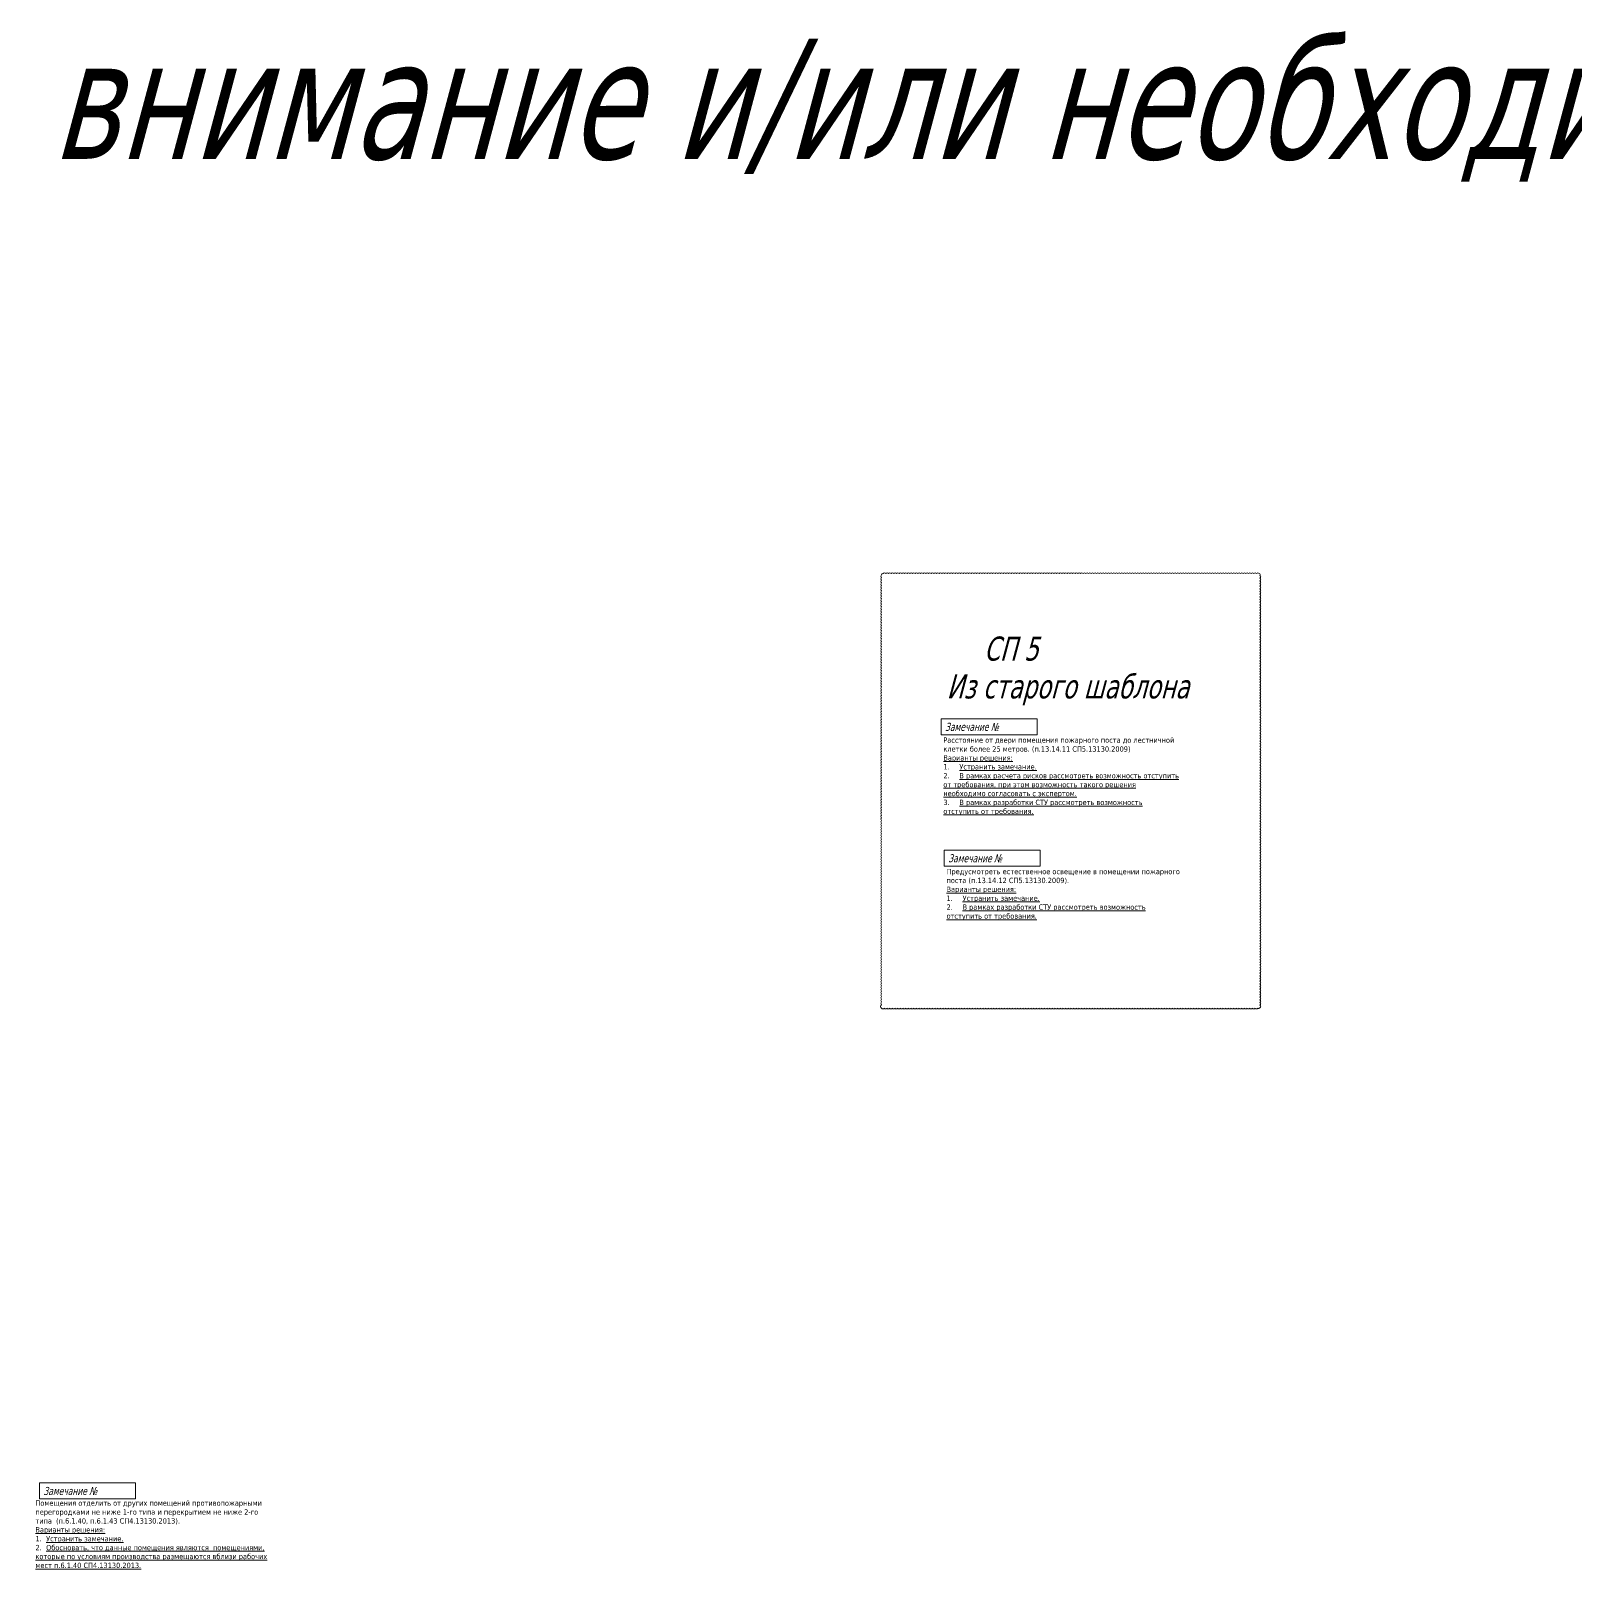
# Model space of a CAD drawing. Header units: millimetres. Extents: x -204396 to 1997851, y -2958255 to 237418.
# Drawn here: x 382192 to 555848, y -205967 to -33028 of the extents above; entities that cross this region are included whole.
import ezdxf

# ---------------------------------------------------------------- set-up
doc = ezdxf.new("R2010")
doc.units = ezdxf.units.MM
doc.layers.add('экспертиза', color=1, linetype='Continuous', lineweight=0)
doc.styles.add('ЭКСПЕРТИЗА', font='tahoma.ttf')

msp = doc.modelspace()

# ---------------------------------------------------------------- linework, layer by layer
at = {"layer": 'экспертиза'}
msp.add_lwpolyline([(477859, -142904, 0.5205671), (478159, -142904, 0.5205671), (478459, -142904, 0.5205671), (478759, -142904, 0.5205671), (479059, -142904, 0.5205671), (479359, -142904, 0.5205671), (479659, -142904, 0.5205671), (479959, -142904, 0.5205671), (480259, -142904, 0.5205671), (480559, -142904, 0.5205671), (480859, -142904, 0.5205671), (481159, -142904, 0.5205671), (481459, -142904, 0.5205671), (481759, -142904, 0.5205671), (482059, -142904, 0.5205671), (482359, -142904, 0.5205671), (482659, -142904, 0.5205671), (482959, -142904, 0.5205671), (483259, -142904, 0.5205671), (483559, -142904, 0.5205671), (483859, -142904, 0.5205671), (484159, -142904, 0.5205671), (484459, -142904, 0.5205671), (484759, -142904, 0.5205671), (485059, -142904, 0.5205671), (485359, -142904, 0.5205671), (485659, -142904, 0.5205671), (485959, -142904, 0.5205671), (486259, -142904, 0.5205671), (486559, -142904, 0.5205671), (486859, -142904, 0.5205671), (487159, -142904, 0.5205671), (487459, -142904, 0.5205671), (487759, -142904, 0.5205671), (488059, -142904, 0.5205671), (488359, -142904, 0.5205671), (488659, -142904, 0.5205671), (488959, -142904, 0.5205671), (489259, -142904, 0.5205671), (489559, -142904, 0.5205671), (489859, -142904, 0.5205671), (490159, -142904, 0.5205671), (490459, -142904, 0.5205671), (490759, -142904, 0.5205671), (491059, -142904, 0.5205671), (491359, -142904, 0.5205671), (491659, -142904, 0.5205671), (491959, -142904, 0.5205671), (492259, -142904, 0.5205671), (492559, -142904, 0.5205671), (492859, -142904, 0.5205671), (493159, -142904, 0.5205671), (493459, -142904, 0.5205671), (493759, -142904, 0.5205671), (494059, -142904, 0.5205671), (494359, -142904, 0.5205671), (494659, -142904, 0.5205671), (494959, -142904, 0.5205671), (495259, -142904, 0.5205671), (495559, -142904, 0.5205671), (495859, -142904, 0.5205671), (496159, -142904, 0.5205671), (496459, -142904, 0.5205671), (496759, -142904, 0.5205671), (497059, -142904, 0.5205671), (497359, -142904, 0.5205671), (497659, -142904, 0.5205671), (497959, -142904, 0.5205671), (498259, -142904, 0.5205671), (498559, -142904, 0.5205671), (498859, -142904, 0.5205671), (499159, -142904, 0.5205671), (499459, -142904, 0.5205671), (499759, -142904, 0.5205671), (500059, -142904, 0.5205671), (500359, -142904, 0.5205671), (500659, -142904, 0.5205671), (500959, -142904, 0.5205671), (501259, -142904, 0.5205671), (501559, -142904, 0.5205671), (501859, -142904, 0.5205671), (502159, -142904, 0.5205671), (502459, -142904, 0.5205671), (502759, -142904, 0.5205671), (503059, -142904, 0.5205671), (503359, -142904, 0.5205671), (503659, -142904, 0.5205671), (503959, -142904, 0.5205671), (504259, -142904, 0.5205671), (504559, -142904, 0.5205671), (504859, -142904, 0.5205671), (505159, -142904, 0.5205671), (505459, -142904, 0.5205671), (505759, -142904, 0.5205671), (506059, -142904, 0.5205671), (506359, -142904, 0.5205671), (506659, -142904, 0.5205671), (506959, -142904, 0.5205671), (507259, -142904, 0.5205671), (507559, -142904, 0.5205671), (507859, -142904, 0.5205671), (508159, -142904, 0.5205671), (508459, -142904, 0.5205671), (508759, -142904, 0.5205671), (509059, -142904, 0.5205671), (509359, -142904, 0.5205671), (509659, -142904, 0.5205671), (509959, -142904, 0.5205671), (510259, -142904, 0.5205671), (510559, -142904, 0.5205671), (510859, -142904, 0.5205671), (511159, -142904, 0.5205671), (511459, -142904, 0.5205671), (511759, -142904, 0.5205671), (512059, -142904, 0.5205671), (512359, -142904, 0.5205671), (512659, -142904, 0.5205671), (512959, -142904, 0.5205671), (513259, -142904, 0.5205671), (513559, -142904, 0.5205671), (513859, -142904, 0.5205671), (514159, -142904, 0.5205671), (514459, -142904, 0.5205671), (514759, -142904, 0.5205671), (515059, -142904, 0.5205671), (515359, -142904, 0.5205671), (515659, -142904, 0.5205671), (515959, -142904, 0.5205671), (516259, -142904, 0.5205671), (516559, -142904, 0.5205671), (516859, -142904, 0.5205671), (517159, -142904, 0.5205671), (517459, -142904, 0.5205671), (517759, -142904, 0.5205671), (518059, -142904, 0.5205671), (518359, -142904, 0.5205671), (518659, -142904, 0.5205671), (518959, -142904, 0.5205671), (519259, -142904, 0.5205671), (519559, -142904, 0.5205671), (519859, -142904, 0.5205671), (520159, -142904, 0.5205671), (520411, -142857, 0.5205671), (520411, -142557, 0.5205671), (520411, -142257, 0.5205671), (520411, -141957, 0.5205671), (520411, -141657, 0.5205671), (520411, -141357, 0.5205671), (520411, -141057, 0.5205671), (520411, -140757, 0.5205671), (520411, -140457, 0.5205671), (520411, -140157, 0.5205671), (520411, -139857, 0.5205671), (520411, -139557, 0.5205671), (520411, -139257, 0.5205671), (520411, -138957, 0.5205671), (520411, -138657, 0.5205671), (520411, -138357, 0.5205671), (520411, -138057, 0.5205671), (520411, -137757, 0.5205671), (520411, -137457, 0.5205671), (520411, -137157, 0.5205671), (520411, -136857, 0.5205671), (520411, -136557, 0.5205671), (520411, -136257, 0.5205671), (520411, -135957, 0.5205671), (520411, -135657, 0.5205671), (520411, -135357, 0.5205671), (520411, -135057, 0.5205671), (520411, -134757, 0.5205671), (520411, -134457, 0.5205671), (520411, -134157, 0.5205671), (520411, -133857, 0.5205671), (520411, -133557, 0.5205671), (520411, -133257, 0.5205671), (520411, -132957, 0.5205671), (520411, -132657, 0.5205671), (520411, -132357, 0.5205671), (520411, -132057, 0.5205671), (520411, -131757, 0.5205671), (520411, -131457, 0.5205671), (520411, -131157, 0.5205671), (520411, -130857, 0.5205671), (520411, -130557, 0.5205671), (520411, -130257, 0.5205671), (520411, -129957, 0.5205671), (520411, -129657, 0.5205671), (520411, -129357, 0.5205671), (520411, -129057, 0.5205671), (520411, -128757, 0.5205671), (520411, -128457, 0.5205671), (520411, -128157, 0.5205671), (520411, -127857, 0.5205671), (520411, -127557, 0.5205671), (520411, -127257, 0.5205671), (520411, -126957, 0.5205671), (520411, -126657, 0.5205671), (520411, -126357, 0.5205671), (520411, -126057, 0.5205671), (520411, -125757, 0.5205671), (520411, -125457, 0.5205671), (520411, -125157, 0.5205671), (520411, -124857, 0.5205671), (520411, -124557, 0.5205671), (520411, -124257, 0.5205671), (520411, -123957, 0.5205671), (520411, -123657, 0.5205671), (520411, -123357, 0.5205671), (520411, -123057, 0.5205671), (520411, -122757, 0.5205671), (520411, -122457, 0.5205671), (520411, -122157, 0.5205671), (520411, -121857, 0.5205671), (520411, -121557, 0.5205671), (520411, -121257, 0.5205671), (520411, -120957, 0.5205671), (520411, -120657, 0.5205671), (520411, -120357, 0.5205671), (520411, -120057, 0.5205671), (520411, -119757, 0.5205671), (520411, -119457, 0.5205671), (520411, -119157, 0.5205671), (520411, -118857, 0.5205671), (520411, -118557, 0.5205671), (520411, -118257, 0.5205671), (520411, -117957, 0.5205671), (520411, -117657, 0.5205671), (520411, -117357, 0.5205671), (520411, -117057, 0.5205671), (520411, -116757, 0.5205671), (520411, -116457, 0.5205671), (520411, -116157, 0.5205671), (520411, -115857, 0.5205671), (520411, -115557, 0.5205671), (520411, -115257, 0.5205671), (520411, -114957, 0.5205671), (520411, -114657, 0.5205671), (520411, -114357, 0.5205671), (520411, -114057, 0.5205671), (520411, -113757, 0.5205671), (520411, -113457, 0.5205671), (520411, -113157, 0.5205671), (520411, -112857, 0.5205671), (520411, -112557, 0.5205671), (520411, -112257, 0.5205671), (520411, -111957, 0.5205671), (520411, -111657, 0.5205671), (520411, -111357, 0.5205671), (520411, -111057, 0.5205671), (520411, -110757, 0.5205671), (520411, -110457, 0.5205671), (520411, -110157, 0.5205671), (520411, -109857, 0.5205671), (520411, -109557, 0.5205671), (520411, -109257, 0.5205671), (520411, -108957, 0.5205671), (520411, -108657, 0.5205671), (520411, -108357, 0.5205671), (520411, -108057, 0.5205671), (520411, -107757, 0.5205671), (520411, -107457, 0.5205671), (520411, -107157, 0.5205671), (520411, -106857, 0.5205671), (520411, -106557, 0.5205671), (520411, -106257, 0.5205671), (520411, -105957, 0.5205671), (520411, -105657, 0.5205671), (520411, -105357, 0.5205671), (520411, -105057, 0.5205671), (520411, -104757, 0.5205671), (520411, -104457, 0.5205671), (520411, -104157, 0.5205671), (520411, -103857, 0.5205671), (520411, -103557, 0.5205671), (520411, -103257, 0.5205671), (520411, -102957, 0.5205671), (520411, -102657, 0.5205671), (520411, -102357, 0.5205671), (520411, -102057, 0.5205671), (520411, -101757, 0.5205671), (520411, -101457, 0.5205671), (520411, -101157, 0.5205671), (520411, -100857, 0.5205671), (520411, -100557, 0.5205671), (520411, -100257, 0.5205671), (520411, -99957, 0.5205671), (520411, -99657, 0.5205671), (520411, -99357, 0.5205671), (520411, -99057, 0.5205671), (520411, -98757, 0.5205671), (520411, -98457, 0.5205671), (520411, -98157, 0.5205671), (520411, -97857, 0.5205671), (520411, -97557, 0.5205671), (520411, -97257, 0.5205671), (520411, -96957, 0.5205671), (520411, -96657, 0.5205671), (520411, -96357, 0.5205671), (520411, -96057, 0.5205671), (520411, -95757, 0.5205671), (520411, -95457, 0.5205671), (520411, -95157, 0.5205671), (520411, -94857, 0.5205671), (520411, -94557, 0.5205671), (520411, -94257, 0.5205671), (520317, -94051, 0.5205671), (520017, -94051, 0.5205671), (519717, -94051, 0.5205671), (519417, -94051, 0.5205671), (519117, -94051, 0.5205671), (518817, -94051, 0.5205671), (518517, -94051, 0.5205671), (518217, -94051, 0.5205671), (517917, -94051, 0.5205671), (517617, -94051, 0.5205671), (517317, -94051, 0.5205671), (517017, -94051, 0.5205671), (516717, -94051, 0.5205671), (516417, -94051, 0.5205671), (516117, -94051, 0.5205671), (515817, -94051, 0.5205671), (515517, -94051, 0.5205671), (515217, -94051, 0.5205671), (514917, -94051, 0.5205671), (514617, -94051, 0.5205671), (514317, -94051, 0.5205671), (514017, -94051, 0.5205671), (513717, -94051, 0.5205671), (513417, -94051, 0.5205671), (513117, -94051, 0.5205671), (512817, -94051, 0.5205671), (512517, -94051, 0.5205671), (512217, -94051, 0.5205671), (511917, -94051, 0.5205671), (511617, -94051, 0.5205671), (511317, -94051, 0.5205671), (511017, -94051, 0.5205671), (510717, -94051, 0.5205671), (510417, -94051, 0.5205671), (510117, -94051, 0.5205671), (509817, -94051, 0.5205671), (509517, -94051, 0.5205671), (509217, -94051, 0.5205671), (508917, -94051, 0.5205671), (508617, -94051, 0.5205671), (508317, -94051, 0.5205671), (508017, -94051, 0.5205671), (507717, -94051, 0.5205671), (507417, -94051, 0.5205671), (507117, -94051, 0.5205671), (506817, -94051, 0.5205671), (506517, -94051, 0.5205671), (506217, -94051, 0.5205671), (505917, -94051, 0.5205671), (505617, -94051, 0.5205671), (505317, -94051, 0.5205671), (505017, -94051, 0.5205671), (504717, -94051, 0.5205671), (504417, -94051, 0.5205671), (504117, -94051, 0.5205671), (503817, -94051, 0.5205671), (503517, -94051, 0.5205671), (503217, -94051, 0.5205671), (502917, -94051, 0.5205671), (502617, -94051, 0.5205671), (502317, -94051, 0.5205671), (502017, -94051, 0.5205671), (501717, -94051, 0.5205671), (501417, -94051, 0.5205671), (501117, -94051, 0.5205671), (500817, -94051, 0.5205671), (500517, -94051, 0.5205671), (500217, -94051, 0.5205671), (499917, -94051, 0.5205671), (499617, -94051, 0.5205671), (499317, -94051, 0.5205671), (499017, -94051, 0.5205671), (498717, -94051, 0.5205671), (498417, -94051, 0.5205671), (498117, -94051, 0.5205671), (497817, -94051, 0.5205671), (497517, -94051, 0.5205671), (497217, -94051, 0.5205671), (496917, -94051, 0.5205671), (496617, -94051, 0.5205671), (496317, -94051, 0.5205671), (496017, -94051, 0.5205671), (495717, -94051, 0.5205671), (495417, -94051, 0.5205671), (495117, -94051, 0.5205671), (494817, -94051, 0.5205671), (494517, -94051, 0.5205671), (494217, -94051, 0.5205671), (493917, -94051, 0.5205671), (493617, -94051, 0.5205671), (493317, -94051, 0.5205671), (493017, -94051, 0.5205671), (492717, -94051, 0.5205671), (492417, -94051, 0.5205671), (492117, -94051, 0.5205671), (491817, -94051, 0.5205671), (491517, -94051, 0.5205671), (491217, -94051, 0.5205671), (490917, -94051, 0.5205671), (490617, -94051, 0.5205671), (490317, -94051, 0.5205671), (490017, -94051, 0.5205671), (489717, -94051, 0.5205671), (489417, -94051, 0.5205671), (489117, -94051, 0.5205671), (488817, -94051, 0.5205671), (488517, -94051, 0.5205671), (488217, -94051, 0.5205671), (487917, -94051, 0.5205671), (487617, -94051, 0.5205671), (487317, -94051, 0.5205671), (487017, -94051, 0.5205671), (486717, -94051, 0.5205671), (486417, -94051, 0.5205671), (486117, -94051, 0.5205671), (485817, -94051, 0.5205671), (485517, -94051, 0.5205671), (485217, -94051, 0.5205671), (484917, -94051, 0.5205671), (484617, -94051, 0.5205671), (484317, -94051, 0.5205671), (484017, -94051, 0.5205671), (483717, -94051, 0.5205671), (483417, -94051, 0.5205671), (483117, -94051, 0.5205671), (482817, -94051, 0.5205671), (482517, -94051, 0.5205671), (482217, -94051, 0.5205671), (481917, -94051, 0.5205671), (481617, -94051, 0.5205671), (481317, -94051, 0.5205671), (481017, -94051, 0.5205671), (480717, -94051, 0.5205671), (480417, -94051, 0.5205671), (480117, -94051, 0.5205671), (479817, -94051, 0.5205671), (479517, -94051, 0.5205671), (479217, -94051, 0.5205671), (478917, -94051, 0.5205671), (478617, -94051, 0.5205671), (478317, -94051, 0.5205671), (478017, -94051, 0.5205671), (477859, -94193, 0.5205671), (477859, -94493, 0.5205671), (477859, -94793, 0.5205671), (477859, -95093, 0.5205671), (477859, -95393, 0.5205671), (477859, -95693, 0.5205671), (477859, -95993, 0.5205671), (477859, -96293, 0.5205671), (477859, -96593, 0.5205671), (477859, -96893, 0.5205671), (477859, -97193, 0.5205671), (477859, -97493, 0.5205671), (477859, -97793, 0.5205671), (477859, -98093, 0.5205671), (477859, -98393, 0.5205671), (477859, -98693, 0.5205671), (477859, -98993, 0.5205671), (477859, -99293, 0.5205671), (477859, -99593, 0.5205671), (477859, -99893, 0.5205671), (477859, -100193, 0.5205671), (477859, -100493, 0.5205671), (477859, -100793, 0.5205671), (477859, -101093, 0.5205671), (477859, -101393, 0.5205671), (477859, -101693, 0.5205671), (477859, -101993, 0.5205671), (477859, -102293, 0.5205671), (477859, -102593, 0.5205671), (477859, -102893, 0.5205671), (477859, -103193, 0.5205671), (477859, -103493, 0.5205671), (477859, -103793, 0.5205671), (477859, -104093, 0.5205671), (477859, -104393, 0.5205671), (477859, -104693, 0.5205671), (477859, -104993, 0.5205671), (477859, -105293, 0.5205671), (477859, -105593, 0.5205671), (477859, -105893, 0.5205671), (477859, -106193, 0.5205671), (477859, -106493, 0.5205671), (477859, -106793, 0.5205671), (477859, -107093, 0.5205671), (477859, -107393, 0.5205671), (477859, -107693, 0.5205671), (477859, -107993, 0.5205671), (477859, -108293, 0.5205671), (477859, -108593, 0.5205671), (477859, -108893, 0.5205671), (477859, -109193, 0.5205671), (477859, -109493, 0.5205671), (477859, -109793, 0.5205671), (477859, -110093, 0.5205671), (477859, -110393, 0.5205671), (477859, -110693, 0.5205671), (477859, -110993, 0.5205671), (477859, -111293, 0.5205671), (477859, -111593, 0.5205671), (477859, -111893, 0.5205671), (477859, -112193, 0.5205671), (477859, -112493, 0.5205671), (477859, -112793, 0.5205671), (477859, -113093, 0.5205671), (477859, -113393, 0.5205671), (477859, -113693, 0.5205671), (477859, -113993, 0.5205671), (477859, -114293, 0.5205671), (477859, -114593, 0.5205671), (477859, -114893, 0.5205671), (477859, -115193, 0.5205671), (477859, -115493, 0.5205671), (477859, -115793, 0.5205671), (477859, -116093, 0.5205671), (477859, -116393, 0.5205671), (477859, -116693, 0.5205671), (477859, -116993, 0.5205671), (477859, -117293, 0.5205671), (477859, -117593, 0.5205671), (477859, -117893, 0.5205671), (477859, -118193, 0.5205671), (477859, -118493, 0.5205671), (477859, -118793, 0.5205671), (477859, -119093, 0.5205671), (477859, -119393, 0.5205671), (477859, -119693, 0.5205671), (477859, -119993, 0.5205671), (477859, -120293, 0.5205671), (477859, -120593, 0.5205671), (477859, -120893, 0.5205671), (477859, -121193, 0.5205671), (477859, -121493, 0.5205671), (477859, -121793, 0.5205671), (477859, -122093, 0.5205671), (477859, -122393, 0.5205671), (477859, -122693, 0.5205671), (477859, -122993, 0.5205671), (477859, -123293, 0.5205671), (477859, -123593, 0.5205671), (477859, -123893, 0.5205671), (477859, -124193, 0.5205671), (477859, -124493, 0.5205671), (477859, -124793, 0.5205671), (477859, -125093, 0.5205671), (477859, -125393, 0.5205671), (477859, -125693, 0.5205671), (477859, -125993, 0.5205671), (477859, -126293, 0.5205671), (477859, -126593, 0.5205671), (477859, -126893, 0.5205671), (477859, -127193, 0.5205671), (477859, -127493, 0.5205671), (477859, -127793, 0.5205671), (477859, -128093, 0.5205671), (477859, -128393, 0.5205671), (477859, -128693, 0.5205671), (477859, -128993, 0.5205671), (477859, -129293, 0.5205671), (477859, -129593, 0.5205671), (477859, -129893, 0.5205671), (477859, -130193, 0.5205671), (477859, -130493, 0.5205671), (477859, -130793, 0.5205671), (477859, -131093, 0.5205671), (477859, -131393, 0.5205671), (477859, -131693, 0.5205671), (477859, -131993, 0.5205671), (477859, -132293, 0.5205671), (477859, -132593, 0.5205671), (477859, -132893, 0.5205671), (477859, -133193, 0.5205671), (477859, -133493, 0.5205671), (477859, -133793, 0.5205671), (477859, -134093, 0.5205671), (477859, -134393, 0.5205671), (477859, -134693, 0.5205671), (477859, -134993, 0.5205671), (477859, -135293, 0.5205671), (477859, -135593, 0.5205671), (477859, -135893, 0.5205671), (477859, -136193, 0.5205671), (477859, -136493, 0.5205671), (477859, -136793, 0.5205671), (477859, -137093, 0.5205671), (477859, -137393, 0.5205671), (477859, -137693, 0.5205671), (477859, -137993, 0.5205671), (477859, -138293, 0.5205671), (477859, -138593, 0.5205671), (477859, -138893, 0.5205671), (477859, -139193, 0.5205671), (477859, -139493, 0.5205671), (477859, -139793, 0.5205671), (477859, -140093, 0.5205671), (477859, -140393, 0.5205671), (477859, -140693, 0.5205671), (477859, -140993, 0.5205671), (477859, -141293, 0.5205671), (477859, -141593, 0.5205671), (477859, -141893, 0.5205671), (477859, -142193, 0.5205671), (477859, -142493, 0.5205671)], format="xyb", close=True, dxfattribs=at)
at = {"layer": 'экспертиза', "lineweight": 0}
for points in [[(484549, -110372), (495349, -110372), (495349, -112172), (484549, -112172), (484549, -110372)], [(484905, -125148), (495705, -125148), (495705, -126948), (484905, -126948), (484905, -125148)], [(383151, -196281), (393951, -196281), (393951, -198081), (383151, -198081), (383151, -196281)]]:
    msp.add_lwpolyline(points, dxfattribs=at)

# ---------------------------------------------------------------- texts
at = {"layer": 'экспертиза', "color": 2, "lineweight": 0, "style": 'ЭКСПЕРТИЗА', "oblique": 14.99998, "width": 0.8}
for s, height, p in [('Жёлтым в замечаниях выделено то, на что следует обратить внимание и/или необходимо проверить.', 13500, (-36664, -47414)), ('СП 5', 2700, (489364, -103822))]:
    msp.add_text(s, height=height, dxfattribs=at).set_placement(p)
at = {"layer": 'экспертиза', "lineweight": 0, "style": 'ЭКСПЕРТИЗА', "oblique": 14.99998, "width": 0.8}
for s, height, p in [('Из старого шаблона', 2700, (485168, -108073)), ('Замечание №', 900, (484999, -111722)), ('Замечание №', 900, (485355, -126498)), ('Замечание №', 900, (383601, -197631))]:
    msp.add_text(s, height=height, dxfattribs=at).set_placement(p)
at = {"layer": 'экспертиза', "lineweight": 0, "ltscale": 100, "char_height": 600, "width": 25338.67, "attachment_point": 1, "style": 'ЭКСПЕРТИЗА'}
for s, insert in [('\\pt1200;Расстояние от двери помещения пожарного поста до лестничной клетки более 25 метров. (п.13.14.11 СП5.13130.2009){\\L\\C6;\\PВарианты решения:\\P\\pt1800;\\l1.^I\\LУстранить замечание.\\P\\l2.^I\\LВ рамках расчета рисков рассмотреть возможность отступить от требования, при этом возможность такого решения необходимо согласовать с экспертом.\\H0.91667x;\\l\\C0;\\P\\H1.09091x;\\C6;3.^I\\LВ рамках разработки СТУ рассмотреть возможность отступить от требования. }', (484804, -112462)), ('\\pt1200;Предусмотреть естественное освещение в помещении пожарного поста (п.13.14.12 СП5.13130.2009).{\\L\\C6;\\PВарианты решения:\\P\\pt1800;\\l1.^I\\LУстранить замечание.\\P\\l2.^I\\LВ рамках разработки СТУ рассмотреть возможность отступить от требования. }', (485161, -127238)), ('\\pt1200;Помещения отделить от других помещений противопожарными перегородками не ниже 1-го типа и перекрытием не ниже 2-го типа  (п.6.1.40, п.6.1.43 СП4.13130.2013).{\\L\\C6;\\PВарианты решения:\\P\\l1.^I\\LУстранить замечание.\\P\\l2.^I\\LОбосновать, что данные помещения являются  помещениями, которые по условиям производства размещаются вблизи рабочих мест п.6.1.40 СП4.13130.2013.}', (382705, -198245))]:
    msp.add_mtext(s, dxfattribs=dict(at, insert=insert))

doc.saveas('drawing.dxf')
